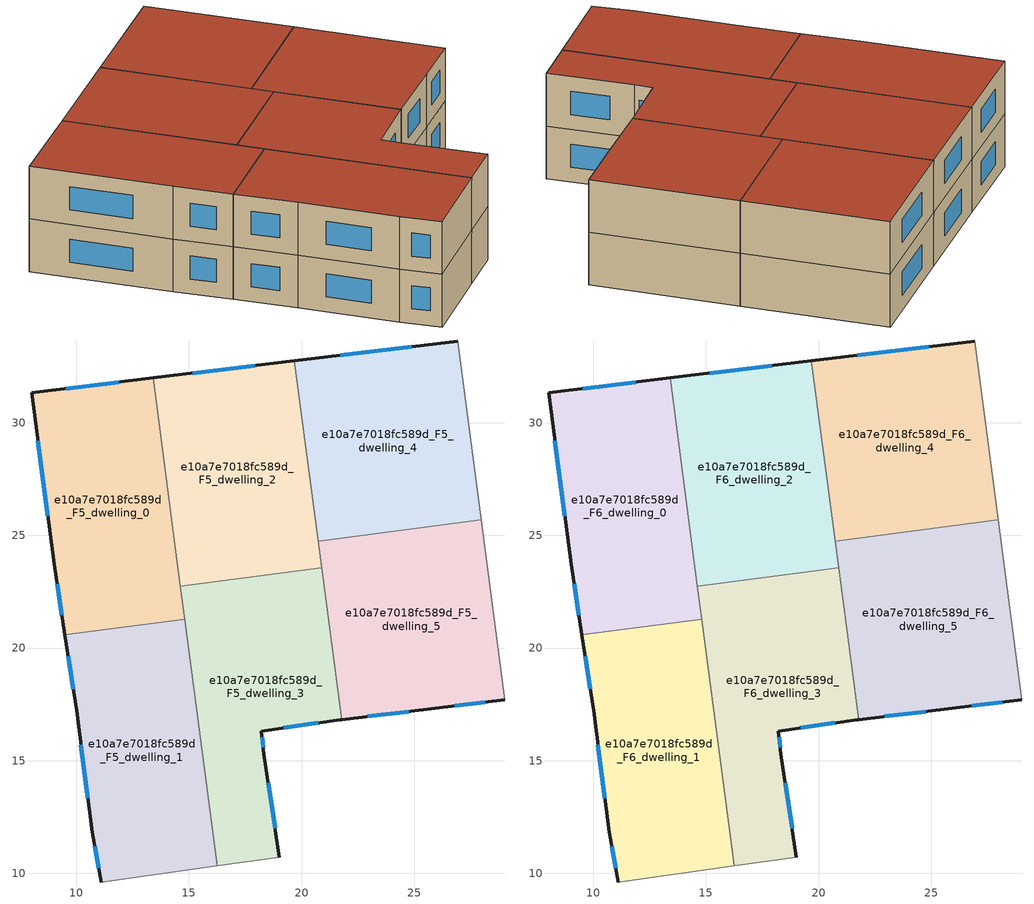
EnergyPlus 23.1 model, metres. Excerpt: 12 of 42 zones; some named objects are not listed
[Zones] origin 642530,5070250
e10a7e7018fc589d_F5_dwelling_0
 floor to e10a7e7018fc589d_F4_dwelling_0 (EU_floor_Construction): 13.4,31.99 14.81,21.29 9.49,20.59 9.01,23.72 8.01,31.33 z15
 wall outside (EU_wall_Construction): 13.4,31.99 8.01,31.33 9.01,23.72 9.49,20.59 z15:18
 wall to e10a7e7018fc589d_F5_dwelling_1 (EU_wall_Construction): 9.49,20.59 14.81,21.29 z15:18
 wall to e10a7e7018fc589d_F5_dwelling_2 (EU_wall_Construction): 14.62,22.75 13.4,31.99 z15:18
 wall to e10a7e7018fc589d_F5_dwelling_3 (EU_wall_Construction): 14.81,21.29 14.62,22.75 z15:18
 window (EU_Window_Construction): 11.89,31.8 9.52,31.51 / 9.15,22.85 9.36,21.47 / 8.29,29.2 8.73,25.86 z15.84:17.16
e10a7e7018fc589d_F5_dwelling_1
 floor to e10a7e7018fc589d_F4_dwelling_1 (EU_floor_Construction): 14.81,21.29 16.26,10.33 11.11,9.62 10.71,11.82 10.01,17.22 9.49,20.59 z15
 wall outside (EU_wall_Construction): 9.49,20.59 10.01,17.22 10.71,11.82 11.11,9.62 z15:18
 wall adiabatic (EU_wall_Construction): 11.11,9.62 16.26,10.33 z15:18
 wall to e10a7e7018fc589d_F5_dwelling_3 (EU_wall_Construction): 16.26,10.33 14.81,21.29 z15:18
 window (EU_Window_Construction): 10.82,11.2 11,10.23 / 10.21,15.71 10.51,13.33 / 9.64,19.64 9.87,18.16 z15.84:17.16
e10a7e7018fc589d_F5_dwelling_2
 floor to e10a7e7018fc589d_F4_dwelling_2 (EU_floor_Construction): 19.68,32.75 20.89,23.57 14.62,22.75 13.4,31.99 z15
 wall outside (EU_wall_Construction): 19.68,32.75 13.4,31.99 z15:18
 wall to e10a7e7018fc589d_F5_dwelling_3 (EU_wall_Construction): 14.62,22.75 20.89,23.57 z15:18
 wall to e10a7e7018fc589d_F5_dwelling_4 (EU_wall_Construction): 20.73,24.75 19.68,32.75 z15:18
 wall to e10a7e7018fc589d_F5_dwelling_5 (EU_wall_Construction): 20.88,23.57 20.73,24.75 z15:18
 window (EU_Window_Construction): 17.92,32.53 15.16,32.2 z15.84:17.16
e10a7e7018fc589d_F5_dwelling_3
 floor to e10a7e7018fc589d_F4_dwelling_3 (EU_floor_Construction): 20.89,23.57 21.77,16.82 21.72,16.82 18.21,16.32 18.31,15.32 19.01,10.71 16.26,10.33 14.62,22.75 z15
 wall outside (EU_wall_Construction): 19.01,10.71 18.31,15.32 18.21,16.32 21.72,16.82 21.77,16.82 z15:18
 wall adiabatic (EU_wall_Construction): 16.26,10.33 19.01,10.71 z15:18
 wall to e10a7e7018fc589d_F5_dwelling_5 (EU_wall_Construction): 21.77,16.82 20.89,23.57 z15:18
 window (EU_Window_Construction): 18.29,15.6 18.24,16.04 / 18.82,12 18.51,14.03 / 19.2,16.46 20.74,16.68 z15.84:17.16
e10a7e7018fc589d_F5_dwelling_4
 floor to e10a7e7018fc589d_F4_dwelling_4 (EU_floor_Construction): 26.93,33.63 27.97,25.7 20.73,24.75 19.68,32.75 z15
 wall outside (EU_wall_Construction): 26.93,33.63 19.68,32.75 z15:18
 wall adiabatic (EU_wall_Construction): 27.97,25.7 26.93,33.63 z15:18
 wall to e10a7e7018fc589d_F5_dwelling_5 (EU_wall_Construction): 20.73,24.75 27.97,25.7 z15:18
 window (EU_Window_Construction): 24.9,33.38 21.71,32.99 z15.84:17.16
e10a7e7018fc589d_F5_dwelling_5
 floor to e10a7e7018fc589d_F4_dwelling_5 (EU_floor_Construction): 27.97,25.7 29.02,17.71 25.92,17.32 21.77,16.82 20.73,24.75 z15
 wall outside (EU_wall_Construction): 21.77,16.82 25.92,17.32 29.02,17.71 z15:18
 wall adiabatic (EU_wall_Construction): 29.02,17.71 27.97,25.7 z15:18
 window (EU_Window_Construction): 26.79,17.43 28.15,17.6 / 22.94,16.96 24.76,17.18 z15.84:17.16
e10a7e7018fc589d_F6_dwelling_0
 floor to e10a7e7018fc589d_F5_dwelling_0 (EU_floor_Construction): 13.4,31.99 14.81,21.29 9.49,20.59 9.01,23.72 8.01,31.33 z18
 wall outside (EU_wall_Construction): 13.4,31.99 8.01,31.33 9.01,23.72 9.49,20.59 z18:21
 wall to e10a7e7018fc589d_F6_dwelling_1 (EU_wall_Construction): 9.49,20.59 14.81,21.29 z18:21
 wall to e10a7e7018fc589d_F6_dwelling_2 (EU_wall_Construction): 14.62,22.75 13.4,31.99 z18:21
 wall to e10a7e7018fc589d_F6_dwelling_3 (EU_wall_Construction): 14.81,21.29 14.62,22.75 z18:21
 window (EU_Window_Construction): 11.89,31.8 9.52,31.51 / 9.15,22.85 9.36,21.47 / 8.29,29.2 8.73,25.86 z18.84:20.16
 roof outside (EU_roof_Construction): 14.81,21.29 13.4,31.99 8.01,31.33 9.01,23.72 9.49,20.59 z21
e10a7e7018fc589d_F6_dwelling_1
 floor to e10a7e7018fc589d_F5_dwelling_1 (EU_floor_Construction): 14.81,21.29 16.26,10.33 11.11,9.62 10.71,11.82 10.01,17.22 9.49,20.59 z18
 wall outside (EU_wall_Construction): 9.49,20.59 10.01,17.22 10.71,11.82 11.11,9.62 z18:21
 wall adiabatic (EU_wall_Construction): 11.11,9.62 16.26,10.33 z18:21
 wall to e10a7e7018fc589d_F6_dwelling_3 (EU_wall_Construction): 16.26,10.33 14.81,21.29 z18:21
 window (EU_Window_Construction): 10.82,11.2 11,10.23 / 10.21,15.71 10.51,13.33 / 9.64,19.64 9.87,18.16 z18.84:20.16
 roof outside (EU_roof_Construction): 16.26,10.33 14.81,21.29 9.49,20.59 10.01,17.22 10.71,11.82 11.11,9.62 z21
e10a7e7018fc589d_F6_dwelling_2
 floor to e10a7e7018fc589d_F5_dwelling_2 (EU_floor_Construction): 19.68,32.75 20.89,23.57 14.62,22.75 13.4,31.99 z18
 wall outside (EU_wall_Construction): 19.68,32.75 13.4,31.99 z18:21
 wall to e10a7e7018fc589d_F6_dwelling_3 (EU_wall_Construction): 14.62,22.75 20.89,23.57 z18:21
 wall to e10a7e7018fc589d_F6_dwelling_4 (EU_wall_Construction): 20.73,24.75 19.68,32.75 z18:21
 wall to e10a7e7018fc589d_F6_dwelling_5 (EU_wall_Construction): 20.88,23.57 20.73,24.75 z18:21
 window (EU_Window_Construction): 17.92,32.53 15.16,32.2 z18.84:20.16
 roof outside (EU_roof_Construction): 20.89,23.57 19.68,32.75 13.4,31.99 14.62,22.75 z21
e10a7e7018fc589d_F6_dwelling_3
 floor to e10a7e7018fc589d_F5_dwelling_3 (EU_floor_Construction): 20.89,23.57 21.77,16.82 21.72,16.82 18.21,16.32 18.31,15.32 19.01,10.71 16.26,10.33 14.62,22.75 z18
 wall outside (EU_wall_Construction): 19.01,10.71 18.31,15.32 18.21,16.32 21.72,16.82 21.77,16.82 z18:21
 wall adiabatic (EU_wall_Construction): 16.26,10.33 19.01,10.71 z18:21
 wall to e10a7e7018fc589d_F6_dwelling_5 (EU_wall_Construction): 21.77,16.82 20.89,23.57 z18:21
 window (EU_Window_Construction): 18.29,15.6 18.24,16.04 / 18.82,12 18.51,14.03 / 19.2,16.46 20.74,16.68 z18.84:20.16
 roof outside (EU_roof_Construction): 19.01,10.71 18.31,15.32 18.21,16.32 21.72,16.82 21.77,16.82 20.89,23.57 14.62,22.75 16.26,10.33 z21
e10a7e7018fc589d_F6_dwelling_4
 floor to e10a7e7018fc589d_F5_dwelling_4 (EU_floor_Construction): 26.93,33.63 27.97,25.7 20.73,24.75 19.68,32.75 z18
 wall outside (EU_wall_Construction): 26.93,33.63 19.68,32.75 z18:21
 wall adiabatic (EU_wall_Construction): 27.97,25.7 26.93,33.63 z18:21
 wall to e10a7e7018fc589d_F6_dwelling_5 (EU_wall_Construction): 20.73,24.75 27.97,25.7 z18:21
 window (EU_Window_Construction): 24.9,33.38 21.71,32.99 z18.84:20.16
 roof outside (EU_roof_Construction): 27.97,25.7 26.93,33.63 19.68,32.75 20.73,24.75 z21
e10a7e7018fc589d_F6_dwelling_5
 floor to e10a7e7018fc589d_F5_dwelling_5 (EU_floor_Construction): 27.97,25.7 29.02,17.71 25.92,17.32 21.77,16.82 20.73,24.75 z18
 wall outside (EU_wall_Construction): 21.77,16.82 25.92,17.32 29.02,17.71 z18:21
 wall adiabatic (EU_wall_Construction): 29.02,17.71 27.97,25.7 z18:21
 window (EU_Window_Construction): 26.79,17.43 28.15,17.6 / 22.94,16.96 24.76,17.18 z18.84:20.16
 roof outside (EU_roof_Construction): 29.02,17.71 27.97,25.7 20.73,24.75 21.77,16.82 25.92,17.32 z21
[Building]
EU S2 Campaign: North Axis=0; Terrain=City; Solar Distribution=FullExterior
[Site:Location]
Lyon-Bron: Latitude=45.75; Longitude=5; Time Zone=1; Elevation=198
[SizingPeriod:WeatherFileDays]
AnnualSizingPeriod: Begin Month=1; Begin Day of Month=1; End Month=12; End Day of Month=31; Day of Week for Start Day=Monday; Use Weather File Daylight Saving Period=No; Use Weather File Rain and Snow Indicators=No
[MATERIAL]
EU_InternalMass_Material: Roughness=MediumRough; Thickness=0.1; Conductivity=1; Density=1800; Specific Heat=900; Thermal Absorptance=0.9; Solar Absorptance=0.7; Visible Absorptance=0.7
[MATERIAL:NOMASS] Roughness=MediumRough; Thermal Absorptance=0.9; Solar Absorptance=0.7; Visible Absorptance=0.7
Name | Thermal Resistance
EU_wall_NoMass | 0.776494
EU_roof_NoMass | 0.486893
EU_floor_NoMass | 0.421597
[WINDOWMATERIAL:SIMPLEGLAZINGSYSTEM]
EU_Window_SimpleGlazing: UFactor=4.24961; Solar Heat Gain Coefficient=0.83; Visible Transmittance=0.83
[CONSTRUCTION]
EU_wall_Construction: EU_wall_NoMass
EU_roof_Construction: EU_roof_NoMass
EU_floor_Construction: EU_floor_NoMass
EU_Window_Construction: EU_Window_SimpleGlazing
EU_InternalMass_Construction: EU_InternalMass_Material
[ZONE] Type=1; Multiplier=1; Ceiling Height=autocalculate; Floor Area=autocalculate; Part of Total Floor Area=Yes
Name | Volume
e10a7e7018fc589d_F5_dwelling_0; e10a7e7018fc589d_F6_dwelling_0 | 175.991
e10a7e7018fc589d_F5_dwelling_1; e10a7e7018fc589d_F6_dwelling_1 | 175.992
e10a7e7018fc589d_F5_dwelling_2; e10a7e7018fc589d_F6_dwelling_2 | 176.014
e10a7e7018fc589d_F5_dwelling_3; e10a7e7018fc589d_F6_dwelling_3 | 176.006
e10a7e7018fc589d_F5_dwelling_4; e10a7e7018fc589d_F6_dwelling_4 | 176.011
e10a7e7018fc589d_F5_dwelling_5; e10a7e7018fc589d_F6_dwelling_5 | 175.998
[INTERNALMASS] Construction=EU_InternalMass_Construction
Name | Zone or ZoneList | Surface Area
e10a7e7018fc589d_F5_dwelling_0_EU_InternalMass | e10a7e7018fc589d_F5_dwelling_0 | 58.6636
e10a7e7018fc589d_F5_dwelling_1_EU_InternalMass | e10a7e7018fc589d_F5_dwelling_1 | 58.664
e10a7e7018fc589d_F5_dwelling_2_EU_InternalMass | e10a7e7018fc589d_F5_dwelling_2 | 58.6703
e10a7e7018fc589d_F5_dwelling_3_EU_InternalMass | e10a7e7018fc589d_F5_dwelling_3 | 58.6687
e10a7e7018fc589d_F5_dwelling_4_EU_InternalMass | e10a7e7018fc589d_F5_dwelling_4 | 58.6706
e10a7e7018fc589d_F5_dwelling_5_EU_InternalMass | e10a7e7018fc589d_F5_dwelling_5 | 58.6666
e10a7e7018fc589d_F6_dwelling_0_EU_InternalMass | e10a7e7018fc589d_F6_dwelling_0 | 58.6636
e10a7e7018fc589d_F6_dwelling_1_EU_InternalMass | e10a7e7018fc589d_F6_dwelling_1 | 58.664
e10a7e7018fc589d_F6_dwelling_2_EU_InternalMass | e10a7e7018fc589d_F6_dwelling_2 | 58.6703
e10a7e7018fc589d_F6_dwelling_3_EU_InternalMass | e10a7e7018fc589d_F6_dwelling_3 | 58.6687
e10a7e7018fc589d_F6_dwelling_4_EU_InternalMass | e10a7e7018fc589d_F6_dwelling_4 | 58.6706
e10a7e7018fc589d_F6_dwelling_5_EU_InternalMass | e10a7e7018fc589d_F6_dwelling_5 | 58.6666
[OTHEREQUIPMENT] Fuel Type=Electricity; Design Level Calculation Method=Watts/Area; Power per Zone Floor Area=1; Fraction Latent=0; Fraction Radiant=0; Fraction Lost=0; Carbon Dioxide Generation Rate=0; EndUse Subcategory=EU_Step8_InternalGains
Name | Zone or ZoneList or Space or SpaceList | Schedule
EU_Step8_InternalGain_e10a7e7018fc589d_F5_dwelling_0_f000 | e10a7e7018fc589d_F5_dwelling_0 | EU_Step8_GainSchedule_e10a7e7018fc589d_F5_dwelling_0_f000
EU_Step8_InternalGain_e10a7e7018fc589d_F5_dwelling_1_f000 | e10a7e7018fc589d_F5_dwelling_1 | EU_Step8_GainSchedule_e10a7e7018fc589d_F5_dwelling_1_f000
EU_Step8_InternalGain_e10a7e7018fc589d_F5_dwelling_2_f000 | e10a7e7018fc589d_F5_dwelling_2 | EU_Step8_GainSchedule_e10a7e7018fc589d_F5_dwelling_2_f000
EU_Step8_InternalGain_e10a7e7018fc589d_F5_dwelling_3_f000 | e10a7e7018fc589d_F5_dwelling_3 | EU_Step8_GainSchedule_e10a7e7018fc589d_F5_dwelling_3_f000
EU_Step8_InternalGain_e10a7e7018fc589d_F5_dwelling_4_f000 | e10a7e7018fc589d_F5_dwelling_4 | EU_Step8_GainSchedule_e10a7e7018fc589d_F5_dwelling_4_f000
EU_Step8_InternalGain_e10a7e7018fc589d_F5_dwelling_5_f000 | e10a7e7018fc589d_F5_dwelling_5 | EU_Step8_GainSchedule_e10a7e7018fc589d_F5_dwelling_5_f000
EU_Step8_InternalGain_e10a7e7018fc589d_F6_dwelling_0_f000 | e10a7e7018fc589d_F6_dwelling_0 | EU_Step8_GainSchedule_e10a7e7018fc589d_F6_dwelling_0_f000
EU_Step8_InternalGain_e10a7e7018fc589d_F6_dwelling_1_f000 | e10a7e7018fc589d_F6_dwelling_1 | EU_Step8_GainSchedule_e10a7e7018fc589d_F6_dwelling_1_f000
EU_Step8_InternalGain_e10a7e7018fc589d_F6_dwelling_2_f000 | e10a7e7018fc589d_F6_dwelling_2 | EU_Step8_GainSchedule_e10a7e7018fc589d_F6_dwelling_2_f000
EU_Step8_InternalGain_e10a7e7018fc589d_F6_dwelling_3_f000 | e10a7e7018fc589d_F6_dwelling_3 | EU_Step8_GainSchedule_e10a7e7018fc589d_F6_dwelling_3_f000
EU_Step8_InternalGain_e10a7e7018fc589d_F6_dwelling_4_f000 | e10a7e7018fc589d_F6_dwelling_4 | EU_Step8_GainSchedule_e10a7e7018fc589d_F6_dwelling_4_f000
EU_Step8_InternalGain_e10a7e7018fc589d_F6_dwelling_5_f000 | e10a7e7018fc589d_F6_dwelling_5 | EU_Step8_GainSchedule_e10a7e7018fc589d_F6_dwelling_5_f000
[ZONEVENTILATION:DESIGNFLOWRATE] Schedule=EU_AlwaysOn; Design Flow Rate Calculation Method=AirChanges/Hour; Air Changes per Hour=0.693814; Ventilation Type=Natural; Fan Pressure Rise=0; Fan Total Efficiency=1; Constant Term Coefficient=1; Temperature Term Coefficient=0; Velocity Term Coefficient=0; Velocity Squared Term Coefficient=0; Minimum Indoor Temperature=-100; Maximum Indoor Temperature=100; Delta Temperature=-100; Minimum Outdoor Temperature=-100; Maximum Outdoor Temperature=100; Maximum Wind Speed=40
Name | Zone or ZoneList or Space or SpaceList
EU_ConstantAir_e10a7e7018fc589d_F5_dwelling_0 | e10a7e7018fc589d_F5_dwelling_0
EU_ConstantAir_e10a7e7018fc589d_F5_dwelling_1 | e10a7e7018fc589d_F5_dwelling_1
EU_ConstantAir_e10a7e7018fc589d_F5_dwelling_2 | e10a7e7018fc589d_F5_dwelling_2
EU_ConstantAir_e10a7e7018fc589d_F5_dwelling_3 | e10a7e7018fc589d_F5_dwelling_3
EU_ConstantAir_e10a7e7018fc589d_F5_dwelling_4 | e10a7e7018fc589d_F5_dwelling_4
EU_ConstantAir_e10a7e7018fc589d_F5_dwelling_5 | e10a7e7018fc589d_F5_dwelling_5
EU_ConstantAir_e10a7e7018fc589d_F6_dwelling_0 | e10a7e7018fc589d_F6_dwelling_0
EU_ConstantAir_e10a7e7018fc589d_F6_dwelling_1 | e10a7e7018fc589d_F6_dwelling_1
EU_ConstantAir_e10a7e7018fc589d_F6_dwelling_2 | e10a7e7018fc589d_F6_dwelling_2
EU_ConstantAir_e10a7e7018fc589d_F6_dwelling_3 | e10a7e7018fc589d_F6_dwelling_3
EU_ConstantAir_e10a7e7018fc589d_F6_dwelling_4 | e10a7e7018fc589d_F6_dwelling_4
EU_ConstantAir_e10a7e7018fc589d_F6_dwelling_5 | e10a7e7018fc589d_F6_dwelling_5
[HVACTEMPLATE:THERMOSTAT] Constant Heating Setpoint=20; Constant Cooling Setpoint=50
EU_HeatOnly_e10a7e7018fc589d_F5_dwelling_1; EU_HeatOnly_e10a7e7018fc589d_F5_dwelling_2; EU_HeatOnly_e10a7e7018fc589d_F5_dwelling_3; EU_HeatOnly_e10a7e7018fc589d_F5_dwelling_4; EU_HeatOnly_e10a7e7018fc589d_F5_dwelling_5; EU_HeatOnly_e10a7e7018fc589d_F6_dwelling_0; EU_HeatOnly_e10a7e7018fc589d_F6_dwelling_1; EU_HeatOnly_e10a7e7018fc589d_F6_dwelling_2; EU_HeatOnly_e10a7e7018fc589d_F6_dwelling_3; EU_HeatOnly_e10a7e7018fc589d_F6_dwelling_4; EU_HeatOnly_e10a7e7018fc589d_F6_dwelling_5
[HVACTEMPLATE:ZONE:IDEALLOADSAIRSYSTEM] System Availability Schedule=EU_AlwaysOn; Maximum Heating Supply Air Temperature=50; Minimum Cooling Supply Air Temperature=13; Maximum Heating Supply Air Humidity Ratio=0.0156; Minimum Cooling Supply Air Humidity Ratio=0.0077; Heating Limit=NoLimit; Cooling Limit=NoLimit; Heating Availability Schedule=EU_AlwaysOn; Cooling Availability Schedule=EU_CoolingOff; Dehumidification Control Type=ConstantSensibleHeatRatio; Cooling Sensible Heat Ratio=0.7; Dehumidification Setpoint=60; Humidification Control Type=None; Humidification Setpoint=30; Outdoor Air Method=None; Outdoor Air Flow Rate per Person=0.00944; Outdoor Air Flow Rate per Zone Floor Area=0; Outdoor Air Flow Rate per Zone=0; Demand Controlled Ventilation Type=None; Outdoor Air Economizer Type=NoEconomizer; Heat Recovery Type=None; Sensible Heat Recovery Effectiveness=0.7; Latent Heat Recovery Effectiveness=0.65
Name | Template Thermostat
e10a7e7018fc589d_F5_dwelling_0 | EU_HeatOnly_e10a7e7018fc589d_F5_dwelling_0
e10a7e7018fc589d_F5_dwelling_1 | EU_HeatOnly_e10a7e7018fc589d_F5_dwelling_1
e10a7e7018fc589d_F5_dwelling_2 | EU_HeatOnly_e10a7e7018fc589d_F5_dwelling_2
e10a7e7018fc589d_F5_dwelling_3 | EU_HeatOnly_e10a7e7018fc589d_F5_dwelling_3
e10a7e7018fc589d_F5_dwelling_4 | EU_HeatOnly_e10a7e7018fc589d_F5_dwelling_4
e10a7e7018fc589d_F5_dwelling_5 | EU_HeatOnly_e10a7e7018fc589d_F5_dwelling_5
e10a7e7018fc589d_F6_dwelling_0 | EU_HeatOnly_e10a7e7018fc589d_F6_dwelling_0
e10a7e7018fc589d_F6_dwelling_1 | EU_HeatOnly_e10a7e7018fc589d_F6_dwelling_1
e10a7e7018fc589d_F6_dwelling_2 | EU_HeatOnly_e10a7e7018fc589d_F6_dwelling_2
e10a7e7018fc589d_F6_dwelling_3 | EU_HeatOnly_e10a7e7018fc589d_F6_dwelling_3
e10a7e7018fc589d_F6_dwelling_4 | EU_HeatOnly_e10a7e7018fc589d_F6_dwelling_4
e10a7e7018fc589d_F6_dwelling_5 | EU_HeatOnly_e10a7e7018fc589d_F6_dwelling_5
[SIZING:ZONE] Zone Cooling Design Supply Air Temperature Input Method=SupplyAirTemperature; Zone Cooling Design Supply Air Temperature=13; Zone Heating Design Supply Air Temperature Input Method=SupplyAirTemperature; Zone Heating Design Supply Air Temperature=50; Zone Cooling Design Supply Air Humidity Ratio=0.008; Zone Heating Design Supply Air Humidity Ratio=0.008; Cooling Design Air Flow Method=DesignDay; Cooling Design Air Flow Rate=0; Cooling Minimum Air Flow per Zone Floor Area=0.000762; Cooling Minimum Air Flow=0; Cooling Minimum Air Flow Fraction=0.2; Heating Design Air Flow Method=DesignDay; Heating Design Air Flow Rate=0; Heating Maximum Air Flow per Zone Floor Area=0.002032; Heating Maximum Air Flow=0.141576; Heating Maximum Air Flow Fraction=0.3; Account for Dedicated Outdoor Air System=No; Dedicated Outdoor Air System Control Strategy=NeutralSupplyAir; Dedicated Outdoor Air Low Setpoint Temperature for Design=autosize; Dedicated Outdoor Air High Setpoint Temperature for Design=autosize; Zone Load Sizing Method=Sensible Load Only No Latent Load; Zone Latent Cooling Design Supply Air Humidity Ratio Input Method=HumidityRatioDifference; Zone Cooling Design Supply Air Humidity Ratio Difference=0.005; Zone Latent Heating Design Supply Air Humidity Ratio Input Method=HumidityRatioDifference; Zone Humidification Design Supply Air Humidity Ratio Difference=0.005
e10a7e7018fc589d_F5_dwelling_0; e10a7e7018fc589d_F5_dwelling_1; e10a7e7018fc589d_F5_dwelling_2; e10a7e7018fc589d_F5_dwelling_3; e10a7e7018fc589d_F5_dwelling_4; e10a7e7018fc589d_F5_dwelling_5; e10a7e7018fc589d_F6_dwelling_0; e10a7e7018fc589d_F6_dwelling_1; e10a7e7018fc589d_F6_dwelling_2; e10a7e7018fc589d_F6_dwelling_3; e10a7e7018fc589d_F6_dwelling_4; e10a7e7018fc589d_F6_dwelling_5
[SCHEDULE:CONSTANT]
Name | Hourly Value
EU_AlwaysOn | 1
EU_CoolingOff | 0
[SCHEDULE:FILE] Column Number=1; Rows to Skip at Top=0; Number of Hours of Data=8760; Column Separator=Comma; Interpolate to Timestep=No; Minutes per Item=60; Adjust Schedule for Daylight Savings=Yes
Name | File
EU_Step8_GainSchedule_e10a7e7018fc589d_F5_dwelling_0_f000 | ../../schedules/e10a7e7018fc589d/e10a7e7018fc589d_F5_dwelling_0_f000_gain.csv
EU_Step8_GainSchedule_e10a7e7018fc589d_F5_dwelling_1_f000 | ../../schedules/e10a7e7018fc589d/e10a7e7018fc589d_F5_dwelling_1_f000_gain.csv
EU_Step8_GainSchedule_e10a7e7018fc589d_F5_dwelling_2_f000 | ../../schedules/e10a7e7018fc589d/e10a7e7018fc589d_F5_dwelling_2_f000_gain.csv
EU_Step8_GainSchedule_e10a7e7018fc589d_F5_dwelling_3_f000 | ../../schedules/e10a7e7018fc589d/e10a7e7018fc589d_F5_dwelling_3_f000_gain.csv
EU_Step8_GainSchedule_e10a7e7018fc589d_F5_dwelling_4_f000 | ../../schedules/e10a7e7018fc589d/e10a7e7018fc589d_F5_dwelling_4_f000_gain.csv
EU_Step8_GainSchedule_e10a7e7018fc589d_F5_dwelling_5_f000 | ../../schedules/e10a7e7018fc589d/e10a7e7018fc589d_F5_dwelling_5_f000_gain.csv
EU_Step8_GainSchedule_e10a7e7018fc589d_F6_dwelling_0_f000 | ../../schedules/e10a7e7018fc589d/e10a7e7018fc589d_F6_dwelling_0_f000_gain.csv
EU_Step8_GainSchedule_e10a7e7018fc589d_F6_dwelling_1_f000 | ../../schedules/e10a7e7018fc589d/e10a7e7018fc589d_F6_dwelling_1_f000_gain.csv
EU_Step8_GainSchedule_e10a7e7018fc589d_F6_dwelling_2_f000 | ../../schedules/e10a7e7018fc589d/e10a7e7018fc589d_F6_dwelling_2_f000_gain.csv
EU_Step8_GainSchedule_e10a7e7018fc589d_F6_dwelling_3_f000 | ../../schedules/e10a7e7018fc589d/e10a7e7018fc589d_F6_dwelling_3_f000_gain.csv
EU_Step8_GainSchedule_e10a7e7018fc589d_F6_dwelling_4_f000 | ../../schedules/e10a7e7018fc589d/e10a7e7018fc589d_F6_dwelling_4_f000_gain.csv
EU_Step8_GainSchedule_e10a7e7018fc589d_F6_dwelling_5_f000 | ../../schedules/e10a7e7018fc589d/e10a7e7018fc589d_F6_dwelling_5_f000_gain.csv
